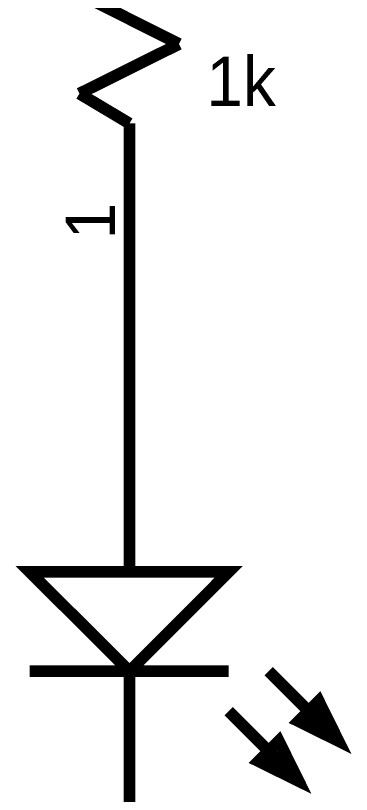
# Model space of a CAD drawing. Header units: millimetres. Extents: x 0 to 800, y 0 to 567.
# Drawn here: x 186.33 to 194.9, y 487.58 to 507.44 of the extents above; entities that cross this region are included whole.
import ezdxf

# ---------------------------------------------------------------- set-up
doc = ezdxf.new("R2010")
doc.units = ezdxf.units.MM
doc.layers.add('Sheet', color=255, linetype='Continuous')

msp = doc.modelspace()

# ---------------------------------------------------------------- linework, layer by layer
at = {"layer": 'Sheet', "const_width": 0.3}
for points in [[(190.505, 506.716), (187.963, 507.993)], [(187.963, 505.451), (190.505, 506.716)], [(189.24, 504.689), (187.963, 505.451)], [(189.24, 504.689), (189.24, 499.604)], [(189.24, 504.689), (189.24, 503.927)], [(189.24, 498.339), (189.24, 499.604)], [(189.24, 493.254), (189.24, 498.339)], [(191.771, 490.723), (186.697, 490.723)], [(189.24, 490.723), (189.24, 485.639)], [(192.79, 490.723), (194.571, 488.943)], [(191.771, 489.704), (193.552, 487.924)]]:
    msp.add_lwpolyline(points, dxfattribs=at)
at = {"layer": 'Sheet'}
for points, const_width in [([(186.697, 493.254), (189.24, 490.723), (191.771, 493.254), (186.697, 493.254)], 0.3), ([(186.697, 493.254), (189.24, 490.723), (191.771, 493.254), (186.697, 493.254)], 0.0991), ([(194.571, 488.943), (194.067, 489.962), (193.552, 489.447), (194.571, 488.943)], 0.3), ([(194.571, 488.943), (194.067, 489.962), (193.552, 489.447), (194.571, 488.943)], 0.0991), ([(193.552, 487.924), (193.048, 488.943), (192.532, 488.427), (193.552, 487.924)], 0.3), ([(193.552, 487.924), (193.048, 488.943), (192.532, 488.427), (193.552, 487.924)], 0.0991)]:
    msp.add_lwpolyline(points, close=True, dxfattribs=dict(at, const_width=const_width))

# ---------------------------------------------------------------- texts
msp.add_text('1k', height=1.2543, dxfattribs=at).set_placement((191.2, 505.137))
msp.add_text('1', height=1.254, rotation=90, dxfattribs=at).set_placement((188.87, 501.732))

doc.saveas('drawing.dxf')
